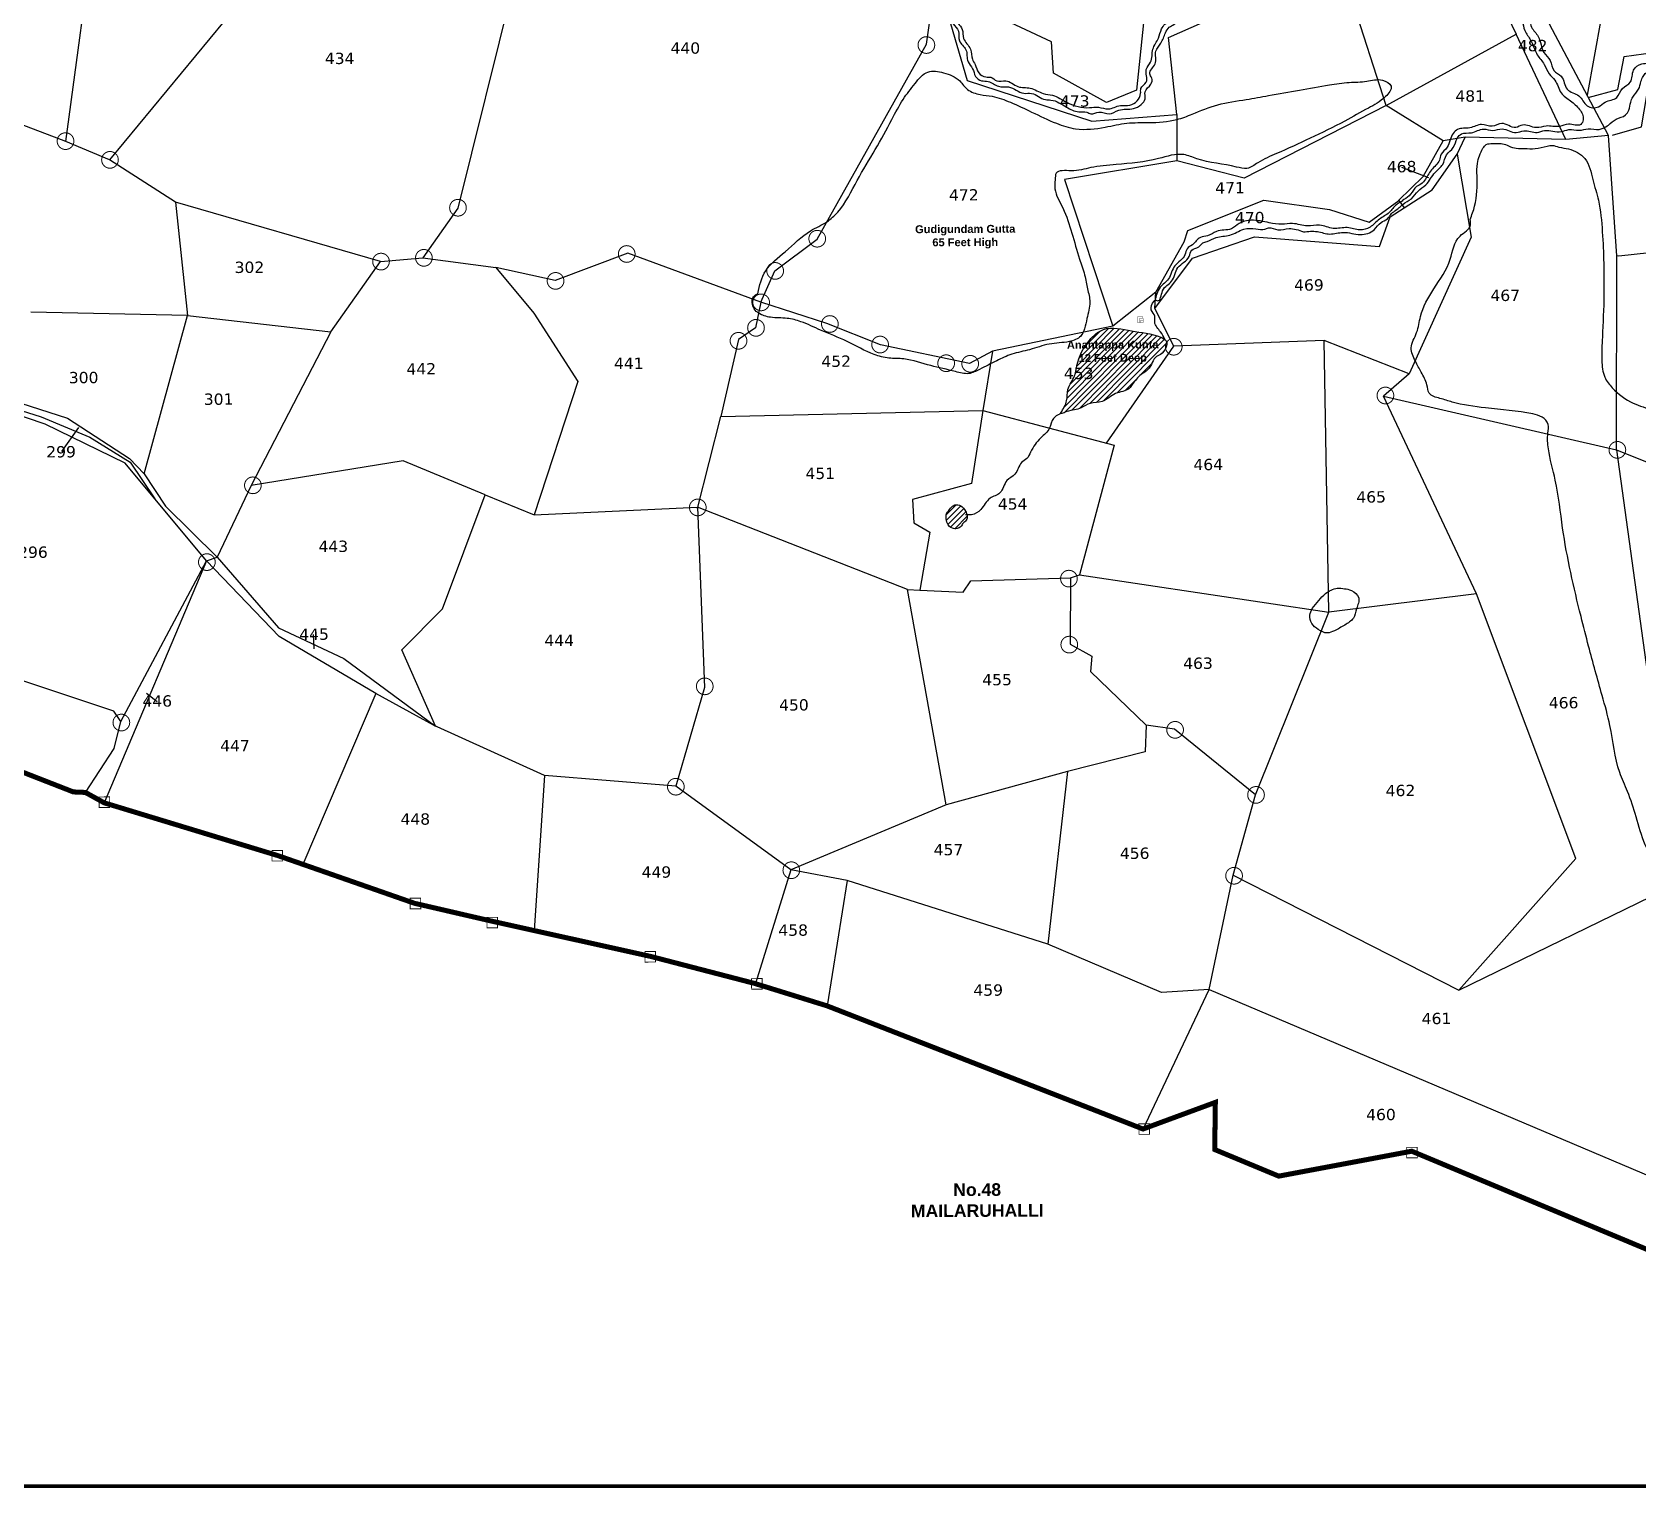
# Model space of a CAD drawing. Header units: inches. Extents: x 735322 to 757648, y 1636749 to 1657822.
# Drawn here: x 744489 to 747043, y 1636749 to 1639065 of the extents above; entities that cross this region are included whole.
import ezdxf
from ezdxf.enums import TextEntityAlignment as Align

# ---------------------------------------------------------------- set-up
doc = ezdxf.new("R2010")
doc.units = ezdxf.units.IN
doc.header["$MEASUREMENT"] = 0
doc.linetypes.add('ACAD_ISO02W100', pattern=[15, 12, -3])
for name, color, linetype in [('CART TRACK', 6, 'Continuous'), ('HILL', 247, 'Continuous'), ('PLOT', 7, 'Continuous'), ('PLOT NO', 7, 'Continuous'), ('SQUARE TANKS', 230, 'Continuous'), ('TANKS-STREAM', 4, 'Continuous'), ('VILLAGE BOUNDRY', 5, 'Continuous'), ('VILLAGE STONES', 240, 'Continuous')]:
    doc.layers.add(name, color=color, linetype=linetype)
doc.styles.get("Standard").update_dxf_attribs({"font": 'verdana.ttf'})
pattern_1 = [(45.29292, (738070.952, 1633747.8856), (-4.47753, 4.4319807), [])]

msp = doc.modelspace()

# ---------------------------------------------------------------- hatches: boundary and pattern name
at = {"layer": 'TANKS-STREAM'}
h = msp.add_hatch(dxfattribs=at)
h.set_pattern_fill('ANSI31', color=256, scale=50.400462, angle=0.2929, style=0)
h.set_pattern_definition(pattern_1)
edge = h.paths.add_edge_path()
edge.add_spline(control_points=[(746124.7, 1638459.5), (746128.6, 1638465.7), (746135.8, 1638477), (746134, 1638499.3), (746147.5, 1638515.5), (746151, 1638544.2), (746164.5, 1638571.5), (746195.8, 1638599.7), (746239.3, 1638587.7), (746271, 1638586.2), (746298.4, 1638572.9), (746288.1, 1638552.9), (746273.3, 1638548.2), (746269.3, 1638535.7), (746262.1, 1638526), (746248.7, 1638519), (746241.1, 1638508.2), (746230.7, 1638493.5), (746209.6, 1638493), (746193.5, 1638474.7), (746171.6, 1638476.9), (746159, 1638467.6), (746144.8, 1638463.4), (746137.1, 1638463.2), (746121.3, 1638455.9), (746124.2, 1638459.3), (746124.6, 1638459.9)], knot_values=[0, 0, 0, 0, 42.247533, 77.551302, 126.106857, 159.145409, 247.678704, 303.618256, 392.832979, 486.698049, 507.296044, 553.538098, 572.285118, 598.352948, 624.201792, 643.534971, 686.107189, 701.620814, 748.025727, 796.522462, 834.909797, 866.981442, 888.637675, 916.405974, 935.671352, 939.335605, 939.335605, 939.335605, 939.335605], degree=3, periodic=0)
h = msp.add_hatch(dxfattribs=at)
h.set_pattern_fill('ANSI31', color=256, scale=50.400462, angle=0.2929, style=0)
h.set_pattern_definition(pattern_1)
edge = h.paths.add_edge_path()
edge.add_spline(control_points=[(745944.7, 1638300.4), (745946.6, 1638303.8), (745949.4, 1638308.9), (745957.1, 1638314.1), (745967.2, 1638312.6), (745972.8, 1638304.1), (745976.4, 1638296), (745975.3, 1638287.9), (745968.7, 1638284.5), (745966.7, 1638277.6), (745959.7, 1638274.8), (745950.9, 1638275), (745943.5, 1638282.6), (745942.1, 1638292.1), (745942.1, 1638300), (745945.2, 1638302.2), (745945.8, 1638302.7)], knot_values=[0, 0, 0, 0, 22.546723, 34.335556, 53.232303, 76.090111, 91.339178, 105.875337, 119.128567, 131.723648, 145.588507, 160.037313, 182.434103, 200.898997, 218.517284, 223.021364, 223.021364, 223.021364, 223.021364], degree=3, periodic=0)
at = {"layer": 'VILLAGE STONES'}
h = msp.add_hatch(color=256, dxfattribs=at)
edge = h.paths.add_edge_path(flags=16)
edge.add_arc((745910.9, 1639044.7), 12.5, 0.2929, 360.2929)
edge = h.paths.add_edge_path()
edge.add_arc((745910.9, 1639044.7), 14.1, 0.2929, 360.2929)
h = msp.add_hatch(color=256, dxfattribs=at)
edge = h.paths.add_edge_path(flags=16)
edge.add_arc((744541.7, 1638891.8), 12.5, 0.2929, 360.2929)
edge = h.paths.add_edge_path()
edge.add_arc((744541.7, 1638891.8), 14.1, 0.2929, 360.2929)
h = msp.add_hatch(color=256, dxfattribs=at)
edge = h.paths.add_edge_path(flags=16)
edge.add_arc((744612.4, 1638862), 12.5, 0.2929, 360.2929)
edge = h.paths.add_edge_path()
edge.add_arc((744612.4, 1638862), 14.1, 0.2929, 360.2929)
h = msp.add_hatch(color=256, dxfattribs=at)
edge = h.paths.add_edge_path(flags=16)
edge.add_arc((745165.9, 1638785.8), 12.5, 0.2929, 360.2929)
edge = h.paths.add_edge_path()
edge.add_arc((745165.9, 1638785.8), 14.1, 0.2929, 360.2929)
h = msp.add_hatch(color=256, dxfattribs=at)
edge = h.paths.add_edge_path(flags=16)
edge.add_arc((745737.3, 1638736.5), 12.5, 0.2929, 360.2929)
edge = h.paths.add_edge_path()
edge.add_arc((745737.3, 1638736.5), 14.1, 0.2929, 360.2929)
h = msp.add_hatch(color=256, dxfattribs=at)
edge = h.paths.add_edge_path(flags=16)
edge.add_arc((745043.5, 1638700.1), 12.5, 0.2929, 360.2929)
edge = h.paths.add_edge_path()
edge.add_arc((745043.5, 1638700.1), 14.1, 0.2929, 360.2929)
h = msp.add_hatch(color=256, dxfattribs=at)
edge = h.paths.add_edge_path(flags=16)
edge.add_arc((745111.7, 1638706.1), 12.5, 0.2929, 360.2929)
edge = h.paths.add_edge_path()
edge.add_arc((745111.7, 1638706.1), 14.1, 0.2929, 360.2929)
h = msp.add_hatch(color=256, dxfattribs=at)
edge = h.paths.add_edge_path(flags=16)
edge.add_arc((745434.3, 1638712.2), 12.5, 0.2929, 360.2929)
edge = h.paths.add_edge_path()
edge.add_arc((745434.3, 1638712.2), 14.1, 0.2929, 360.2929)
h = msp.add_hatch(color=256, dxfattribs=at)
edge = h.paths.add_edge_path(flags=16)
edge.add_arc((745670.4, 1638685.3), 12.5, 0.2929, 360.2929)
edge = h.paths.add_edge_path()
edge.add_arc((745670.4, 1638685.3), 14.1, 0.2929, 360.2929)
h = msp.add_hatch(color=256, dxfattribs=at)
edge = h.paths.add_edge_path(flags=16)
edge.add_arc((745321.1, 1638669.4), 12.5, 0.2929, 360.2929)
edge = h.paths.add_edge_path()
edge.add_arc((745321.1, 1638669.4), 14.1, 0.2929, 360.2929)
h = msp.add_hatch(color=256, dxfattribs=at)
edge = h.paths.add_edge_path(flags=16)
edge.add_arc((745648.1, 1638635.2), 12.5, 0.2929, 360.2929)
edge = h.paths.add_edge_path()
edge.add_arc((745648.1, 1638635.2), 14.1, 0.2929, 360.2929)
h = msp.add_hatch(color=256, dxfattribs=at)
edge = h.paths.add_edge_path(flags=16)
edge.add_arc((745757.4, 1638600.8), 12.5, 0.2929, 360.2929)
edge = h.paths.add_edge_path()
edge.add_arc((745757.4, 1638600.8), 14.1, 0.2929, 360.2929)
h = msp.add_hatch(color=256, dxfattribs=at)
edge = h.paths.add_edge_path(flags=16)
edge.add_arc((745612.1, 1638574.1), 12.5, 0.2929, 360.2929)
edge = h.paths.add_edge_path()
edge.add_arc((745612.1, 1638574.1), 14.1, 0.2929, 360.2929)
h = msp.add_hatch(color=256, dxfattribs=at)
edge = h.paths.add_edge_path(flags=16)
edge.add_arc((745639.9, 1638594.7), 12.5, 0.2929, 360.2929)
edge = h.paths.add_edge_path()
edge.add_arc((745639.9, 1638594.7), 14.1, 0.2929, 360.2929)
h = msp.add_hatch(color=256, dxfattribs=at)
edge = h.paths.add_edge_path(flags=16)
edge.add_arc((745837.3, 1638568.1), 12.5, 0.2929, 360.2929)
edge = h.paths.add_edge_path()
edge.add_arc((745837.3, 1638568.1), 14.1, 0.2929, 360.2929)
h = msp.add_hatch(color=256, dxfattribs=at)
edge = h.paths.add_edge_path(flags=16)
edge.add_arc((746304.3, 1638564.6), 12.5, 0.2929, 360.2929)
edge = h.paths.add_edge_path()
edge.add_arc((746304.3, 1638564.6), 14.1, 0.2929, 360.2929)
h = msp.add_hatch(color=256, dxfattribs=at)
edge = h.paths.add_edge_path(flags=16)
edge.add_arc((745942.4, 1638538.4), 12.5, 0.2929, 360.2929)
edge = h.paths.add_edge_path()
edge.add_arc((745942.4, 1638538.4), 14.1, 0.2929, 360.2929)
h = msp.add_hatch(color=256, dxfattribs=at)
edge = h.paths.add_edge_path(flags=16)
edge.add_arc((745980.6, 1638537.5), 12.5, 0.2929, 360.2929)
edge = h.paths.add_edge_path()
edge.add_arc((745980.6, 1638537.5), 14.1, 0.2929, 360.2929)
h = msp.add_hatch(color=256, dxfattribs=at)
edge = h.paths.add_edge_path(flags=16)
edge.add_arc((746641, 1638487), 12.5, 0.2929, 360.2929)
edge = h.paths.add_edge_path()
edge.add_arc((746641, 1638487), 14.1, 0.2929, 360.2929)
h = msp.add_hatch(color=256, dxfattribs=at)
edge = h.paths.add_edge_path(flags=16)
edge.add_arc((747009.9, 1638400.5), 12.5, 0.2929, 360.2929)
edge = h.paths.add_edge_path()
edge.add_arc((747009.9, 1638400.5), 14.1, 0.2929, 360.2929)
h = msp.add_hatch(color=256, dxfattribs=at)
edge = h.paths.add_edge_path(flags=16)
edge.add_arc((744839.7, 1638344.1), 12.5, 0.2929, 360.2929)
edge = h.paths.add_edge_path()
edge.add_arc((744839.7, 1638344.1), 14.1, 0.2929, 360.2929)
h = msp.add_hatch(color=256, dxfattribs=at)
edge = h.paths.add_edge_path(flags=16)
edge.add_arc((745547.3, 1638308.9), 12.5, 0.2929, 360.2929)
edge = h.paths.add_edge_path()
edge.add_arc((745547.3, 1638308.9), 14.1, 0.2929, 360.2929)
h = msp.add_hatch(color=256, dxfattribs=at)
edge = h.paths.add_edge_path(flags=16)
edge.add_arc((744766.5, 1638221.9), 12.5, 0.2929, 360.2929)
edge = h.paths.add_edge_path()
edge.add_arc((744766.5, 1638221.9), 14.1, 0.2929, 360.2929)
h = msp.add_hatch(color=256, dxfattribs=at)
edge = h.paths.add_edge_path(flags=16)
edge.add_arc((746137.6, 1638195.6), 12.5, 0.2929, 360.2929)
edge = h.paths.add_edge_path()
edge.add_arc((746137.6, 1638195.6), 14.1, 0.2929, 360.2929)
h = msp.add_hatch(color=256, dxfattribs=at)
edge = h.paths.add_edge_path(flags=16)
edge.add_arc((746138.2, 1638090.6), 12.5, 0.2929, 360.2929)
edge = h.paths.add_edge_path()
edge.add_arc((746138.2, 1638090.6), 14.1, 0.2929, 360.2929)
h = msp.add_hatch(color=256, dxfattribs=at)
edge = h.paths.add_edge_path(flags=16)
edge.add_arc((745558.4, 1638024.2), 12.5, 0.2929, 360.2929)
edge = h.paths.add_edge_path()
edge.add_arc((745558.4, 1638024.2), 14.1, 0.2929, 360.2929)
h = msp.add_hatch(color=256, dxfattribs=at)
edge = h.paths.add_edge_path(flags=16)
edge.add_arc((744630.5, 1637966.6), 12.5, 0.2929, 360.2929)
edge = h.paths.add_edge_path()
edge.add_arc((744630.5, 1637966.6), 14.1, 0.2929, 360.2929)
h = msp.add_hatch(color=256, dxfattribs=at)
edge = h.paths.add_edge_path(flags=16)
edge.add_arc((746306.5, 1637955), 12.5, 0.2929, 360.2929)
edge = h.paths.add_edge_path()
edge.add_arc((746306.5, 1637955), 14.1, 0.2929, 360.2929)
h = msp.add_hatch(color=256, dxfattribs=at)
edge = h.paths.add_edge_path(flags=16)
edge.add_arc((745512.4, 1637864.5), 12.5, 0.2929, 360.2929)
edge = h.paths.add_edge_path()
edge.add_arc((745512.4, 1637864.5), 14.1, 0.2929, 360.2929)
h = msp.add_hatch(color=256, dxfattribs=at)
edge = h.paths.add_edge_path(flags=16)
edge.add_arc((746435.2, 1637851.5), 12.5, 0.2929, 360.2929)
edge = h.paths.add_edge_path()
edge.add_arc((746435.2, 1637851.5), 14.1, 0.2929, 360.2929)
h = msp.add_hatch(color=256, dxfattribs=at)
edge = h.paths.add_edge_path(flags=16)
edge.add_arc((745696.1, 1637731.6), 12.5, 0.2929, 360.2929)
edge = h.paths.add_edge_path()
edge.add_arc((745696.1, 1637731.6), 14.1, 0.2929, 360.2929)
h = msp.add_hatch(color=256, dxfattribs=at)
edge = h.paths.add_edge_path(flags=16)
edge.add_arc((746400.3, 1637722.8), 12.5, 0.2929, 360.2929)
edge = h.paths.add_edge_path()
edge.add_arc((746400.3, 1637722.8), 14.1, 0.2929, 360.2929)

# ---------------------------------------------------------------- linework, layer by layer
at = {"layer": 'CART TRACK'}
msp.add_lwpolyline([(744450.9, 1638469.5), (744502.8, 1638453.2), (744580.5, 1638420.5), (744644.4, 1638380.7), (744683.9, 1638322.8)], dxfattribs=at)
at = {"layer": 'HILL'}
for points in [[(745642.6, 1638649), (745655.4, 1638685.5), (745686.4, 1638715.8), (745726.7, 1638749.1), (745752.6, 1638763.5), (745770, 1638778.9), (745800.9, 1638829.3), (745829.7, 1638878.6), (745856.1, 1638926.3), (745874, 1638958.3), (745892.9, 1638983.5), (745913.4, 1639001.8), (745938.2, 1639000.7), (745963.9, 1638987.5), (745976.4, 1638974), (745996.3, 1638966), (746015.4, 1638963.1), (746044.7, 1638953.6), (746078.3, 1638938.1), (746117.7, 1638920.2), (746148.3, 1638911.5), (746195.4, 1638914.1), (746229.8, 1638920.3), (746264.8, 1638921.4), (746309.4, 1638926.2), (746333.8, 1638934.8), (746374.2, 1638949.7), (746419.7, 1638958.1), (746455, 1638964.3), (746504.1, 1638972.8), (746551.8, 1638981.2), (746583.4, 1638985.2), (746611.2, 1638987.2), (746636.3, 1638988.8), (746649.9, 1638979.3), (746641.2, 1638962.6), (746613.9, 1638944.4), (746576.2, 1638923.7), (746521.3, 1638896.4), (746468, 1638872), (746438.2, 1638857.4), (746420.7, 1638848.5), (746404.4, 1638850.6), (746341.2, 1638863.8), (746320.2, 1638870.3), (746280.1, 1638864.1), (746213, 1638854.6), (746172.3, 1638849.6), (746140.9, 1638844.6), (746117.4, 1638840.6), (746115.6, 1638830.3), (746115.4, 1638815.8), (746127.9, 1638785.4), (746142.3, 1638745.5), (746154.6, 1638704.2), (746162.6, 1638678.8), (746165, 1638667.6), (746167.2, 1638656.5), (746170.9, 1638635.7), (746166.2, 1638609.7), (746162.4, 1638593), (746156.4, 1638581.5), (746138.3, 1638572.9), (746106.3, 1638568.8), (746075, 1638559.9), (746046.9, 1638552.8), (746022.7, 1638542.3), (745995.6, 1638528.6), (745978.1, 1638521.9), (745957, 1638525.1), (745917.9, 1638534.5), (745875, 1638545.2), (745851.3, 1638546.6), (745828, 1638552.2), (745785, 1638573.1), (745742.6, 1638591.1), (745711.4, 1638604.5), (745689.3, 1638609.8), (745663, 1638611.5), (745644.1, 1638618), (745637.2, 1638624.7), (745635.8, 1638644.2), (745643.1, 1638649.3)], [(746775.7, 1638767), (746782.9, 1638788.5), (746786.8, 1638836.7), (746787.3, 1638856.2), (746790.7, 1638868.6), (746796.2, 1638880.5), (746801.5, 1638886.5), (746811.2, 1638887.8), (746819.8, 1638887.9), (746827.1, 1638887.7), (746836.9, 1638884.1), (746849.2, 1638880.5), (746862.5, 1638879.9), (746879.2, 1638880), (746898.5, 1638883.8), (746906.3, 1638884.9), (746917, 1638882.4), (746932.3, 1638879.4), (746958.1, 1638863.9), (746970.9, 1638830.5), (746979.7, 1638797.7), (746986, 1638747.3), (746988.5, 1638647.6), (746986.1, 1638580), (746985.2, 1638542.7), (746989.9, 1638516.2), (747001.9, 1638499.3), (747035.2, 1638474.7), (747066.8, 1638463.3), (747105, 1638443.9), (747185.2, 1638413.6), (747242.4, 1638391.4), (747285.6, 1638373.9), (747345.8, 1638341.2), (747379.7, 1638323.3), (747412.6, 1638302.7), (747457.3, 1638281), (747480.2, 1638269), (747518, 1638258), (747548.1, 1638245.1), (747584.3, 1638233), (747613.2, 1638219.7), (747644.1, 1638212.5), (747674.5, 1638196.2), (747744.5, 1638171.3), (747813.1, 1638147.4), (747874.8, 1638120.9), (747943.3, 1638096.1), (748030, 1638066.2), (748063.9, 1638057.5), (748104.4, 1638040.8), (748139.5, 1638029.8), (748176.8, 1638027), (748197.5, 1638020.4), (748224.8, 1638011.6), (748241.4, 1638010.6), (748274.1, 1637997.7), (748309.6, 1637987.5), (748342.8, 1637973.4), (748373.2, 1637964.7), (748388.1, 1637955.2), (748391.3, 1637945.2), (748387.2, 1637937.5), (748376.9, 1637928.4), (748366.1, 1637926.8), (748341.8, 1637926.3), (748322.3, 1637928.1), (748301.8, 1637927.2), (748294.3, 1637922.5), (748280.1, 1637912.5), (748274.7, 1637905.5), (748275.9, 1637884), (748277.2, 1637862.5), (748259, 1637832.7), (748248.7, 1637808.7), (748243.9, 1637793.8), (748239.4, 1637751.8), (748235.9, 1637723.5), (748227.6, 1637702.3), (748219.1, 1637695.3), (748204.1, 1637686.5), (748194.7, 1637685.8), (748177.5, 1637686.6), (748163.3, 1637692), (748150, 1637701.3), (748147.1, 1637721.8), (748143.4, 1637745.6), (748152.6, 1637774.3), (748157.6, 1637793.3), (748171.2, 1637816.3), (748180.7, 1637837.7), (748191.7, 1637868.9), (748197.9, 1637896.9), (748202.7, 1637915.7), (748198.7, 1637924), (748181.5, 1637928.5), (748153.7, 1637931.9), (748117.7, 1637937.2), (748088.7, 1637942.5), (748057.2, 1637944.7), (748014.4, 1637954.5), (747994.2, 1637963.4), (747957, 1637971.4), (747923.1, 1637986.6), (747882.5, 1638004.2), (747812.4, 1638031.9), (747758.9, 1638051.7), (747714, 1638073.9), (747648.2, 1638095.2), (747600.1, 1638112.7), (747546.7, 1638139.4), (747476.2, 1638164.6), (747407.2, 1638192.8), (747379.3, 1638210.4), (747325.1, 1638226.3), (747266.2, 1638249.2), (747199.2, 1638273), (747132.6, 1638297.4), (747093.9, 1638300.3), (747073.9, 1638288.6), (747071.7, 1638269.3), (747079, 1638192.8), (747090.1, 1638091.2), (747094.6, 1638045.4), (747106.6, 1637991.6), (747112.9, 1637905.5), (747120.8, 1637820.8), (747130.2, 1637755), (747130.9, 1637717.1), (747129.1, 1637700.9), (747123.5, 1637686.2), (747111.5, 1637678.8), (747099.1, 1637678.8), (747091.8, 1637690.8), (747079.6, 1637705.1), (747072.4, 1637728.3), (747054.2, 1637772.2), (747039.7, 1637816.5), (747026.2, 1637857), (747013.7, 1637887.2), (746998.1, 1637961.7), (746985.8, 1638009.5), (746964.2, 1638088.1), (746952.1, 1638135.4), (746922.9, 1638275.9), (746911.2, 1638352.2), (746900.2, 1638402.3), (746899.4, 1638427.1), (746899.8, 1638441.1), (746890.2, 1638452.5), (746875.3, 1638457.7), (746800.3, 1638467.2), (746747.2, 1638476.6), (746727.8, 1638482.4), (746710.6, 1638490.8), (746707, 1638503.9), (746698, 1638523.9), (746688.7, 1638541.6), (746682, 1638562.8), (746690.7, 1638587.1), (746696.8, 1638612.5), (746718, 1638656.8), (746744.1, 1638703.9), (746759.7, 1638740.8), (746776.4, 1638758.6), (746775.7, 1638767.2)], [(746524.6, 1638147.9), (746535, 1638161), (746545.8, 1638171.7), (746564.5, 1638180.4), (746575.9, 1638179.6), (746586.8, 1638176.9), (746598.5, 1638165.2), (746595.1, 1638147.7), (746590, 1638132.6), (746576.4, 1638121.8), (746559.8, 1638112.6), (746548.6, 1638109.2), (746534.2, 1638114.7), (746523.9, 1638124.2), (746520.9, 1638137.6), (746524.3, 1638148.2)]]:
    msp.add_spline(points, degree=3, dxfattribs=at)
at = {"layer": 'PLOT', "color": 5, "const_width": 5.82}
msp.add_lwpolyline([(735324.5, 1642425.8), (750031.3, 1642425.8), (750031.3, 1636751.6), (735324.5, 1636751.6)], close=True, dxfattribs=at)
at = {"layer": 'PLOT'}
for points in [[(745918.7, 1639098.3), (745833.1, 1639162.3), (745756.7, 1639087.1), (745742.8, 1639267.8), (745668.8, 1639394), (745646.1, 1639521.6), (745505.5, 1639501.6), (745436.9, 1639437.1), (745269.6, 1639438.7), (745254.6, 1639335.2), (745253, 1639137.6), (745165.7, 1638784.9), (745109.8, 1638706.1)], [(744542.3, 1638891.3), (744590.6, 1639249.5), (744924.8, 1639325), (744999, 1639331.7)], [(745254.6, 1639335.2), (745232.1, 1639311.9), (744999, 1639331.7), (744611.5, 1638862)], [(746884.7, 1639280.4), (746989.4, 1639252), (746995.3, 1639150.2), (746961.8, 1638965)], [(746995.9, 1638900.6), (746897.4, 1639086.8), (746880.7, 1639168.6), (746812.1, 1639194.9), (746805.9, 1639151.8), (746849.2, 1639061.8)], [(746309.4, 1638934.2), (746295.9, 1639056.8), (746350.2, 1639080.6), (746346.5, 1639129.9), (746263.2, 1639147), (746244.9, 1638973.1), (746197.3, 1638953.1), (746113, 1638999.7), (746109.9, 1639049.8), (745979.4, 1639110.8), (745949.2, 1639079.2)], [(746255.5, 1637319.8), (746360.7, 1637542), (746399, 1637723.8), (746434.6, 1637851.5), (746551.1, 1638142.5), (746543.4, 1638574.5), (746304.4, 1638565.5), (746274.1, 1638625.6), (746333.9, 1638705.7), (746432.8, 1638739.4), (746631.7, 1638724.2), (746648.7, 1638771.4), (746715.3, 1638814.3), (746755.1, 1638870.8), (746768.1, 1638897.9), (746732.7, 1638892.3), (746642.3, 1638948.4), (746586.3, 1639122.2)], [(745647.8, 1638635.5), (745670.1, 1638685.2), (745737.1, 1638736), (745911.2, 1639046.3), (745918.7, 1639098.3), (745949.2, 1639079.2), (745975.6, 1638988.5), (746173.8, 1638923.8), (746309.4, 1638934.2), (746309.4, 1638860.2), (746130.5, 1638830.7), (746207.5, 1638597.2)], [(746642.3, 1638948.4), (746849.2, 1639061.8)], [(746927.7, 1638894.3), (746849.2, 1639061.8)], [(746963.7, 1638961.4), (747010.8, 1638974.1), (747020.8, 1639026.7), (747190, 1639049.9), (747208.7, 1639014.1), (747266.8, 1638949.8), (747283.9, 1638876.4), (747207.5, 1638778.4), (747213, 1638693.2), (747195.2, 1638694.1), (747109.8, 1638719.5), (747012.4, 1638708.7), (747009.1, 1638709.2)], [(744716.4, 1638794.9), (744611.5, 1638862), (744542.3, 1638891.3), (744182.9, 1639028.1), (744165.5, 1638987.5)], [(747002.3, 1638901.2), (747048.2, 1638914.6), (747061.5, 1638992.7), (747182.3, 1639021.7), (747224.8, 1638952.6), (747264.9, 1638894.3), (747176.2, 1638781), (747195.2, 1638694.1)], [(746642.3, 1638948.4), (746416.6, 1638833), (746309.4, 1638860.2)], [(747008.3, 1638400.8), (747009.1, 1638709.2), (746995.9, 1638900.6), (746927.7, 1638894.3), (746768.1, 1638897.9)], [(746755.1, 1638870.8), (746777.3, 1638738.8), (746678.7, 1638521.6), (746543.4, 1638574.5)], [(746662, 1638797.3), (746700.9, 1638835.5), (746732.7, 1638892.3)], [(745042.7, 1638700.2), (744716.4, 1638794.9), (744735.5, 1638614.3)], [(746275.9, 1638651.6), (746320.9, 1638731.4), (746327, 1638749.8), (746447.4, 1638797.9), (746552.1, 1638783.2), (746615.3, 1638763.1), (746662.2, 1638797.4), (746670.6, 1638785.5)], [(744963.5, 1638588.2), (745042.7, 1638700.2), (745109.8, 1638706.1), (745226.1, 1638690.5), (745286.7, 1638617.8), (745356.4, 1638509.1), (745286.9, 1638297.3)], [(745647.8, 1638635.5), (745436.2, 1638713.3), (745320.4, 1638669.9), (745226.1, 1638690.5)], [(746274.1, 1638625.6), (746275.9, 1638651.6), (746207.5, 1638597.2), (746016.2, 1638557.7), (746000.9, 1638462.9)], [(744735.5, 1638614.3), (744486.5, 1638619.4)], [(744666.6, 1638362.4), (744735.5, 1638614.3), (744963.5, 1638588.2), (744837.2, 1638343.9)], [(746016.2, 1638557.7), (745979.5, 1638537.7), (745838, 1638567.5), (745752.4, 1638601.4), (745647.8, 1638635.5), (745639.3, 1638594.9), (745611.9, 1638576), (745584.2, 1638453.4)], [(746197.4, 1638411.3), (746304.4, 1638565.5)], [(746678.7, 1638521.6), (746637.7, 1638486.2)], [(744765.7, 1638223.8), (744636.4, 1638379.4), (744509.5, 1638441.2), (744333.7, 1638500.8), (744251.7, 1638271.3), (744276.9, 1638239.3), (744269.3, 1638128.9)], [(746786, 1638171.5), (746637.7, 1638486.2), (747008.3, 1638400.8), (747104.2, 1637709.4)], [(744470.6, 1638474.9), (744544.7, 1638451.2), (744643.5, 1638386.9), (744666.6, 1638362.4), (744700.6, 1638311.1), (744783.1, 1638229.6)], [(745547, 1638307.2), (745584.2, 1638453.4), (746000.9, 1638462.9), (745982.8, 1638347.2), (745888.6, 1638321.3), (745890.8, 1638284.6), (745916.3, 1638269.4), (745900.4, 1638177.3)], [(746000.9, 1638462.9), (746209.5, 1638408.1), (746154.5, 1638201.8)], [(745209.4, 1638328.9), (745078.8, 1638383), (744837.2, 1638343.9), (744783.1, 1638229.6)], [(747008.3, 1638400.8), (747427.2, 1638232.3), (747496, 1638209.3), (747492.8, 1637594.6)], [(745130, 1637961), (745076.5, 1638082.5), (745141.5, 1638147.7), (745209.4, 1638328.9), (745286.9, 1638297.3), (745546.9, 1638309.4)], [(745880.8, 1638178.1), (745546.9, 1638309.4), (745557.8, 1638022.3), (745512.2, 1637865.4)], [(744573.3, 1637855.4), (744619.1, 1637925.5), (744629.9, 1637968.4), (744765.7, 1638223.8), (744783.1, 1638229.6), (744880.6, 1638117.4), (744984.1, 1638068.3), (745130, 1637961)], [(745035.5, 1638012.7), (744881.6, 1638103.4), (744765.7, 1638223.8), (744603.4, 1637838.8)], [(745942.3, 1637835.8), (745880.8, 1638178.1), (745900.4, 1638177.3), (745969.4, 1638174.1), (745981.7, 1638192), (746140.2, 1638197.1), (746139.5, 1638091.5), (746174.3, 1638072.3), (746171.9, 1638047.6), (746260.3, 1637962.3)], [(746140.2, 1638197.1), (746154.5, 1638201.8), (746551.1, 1638142.5)], [(746757.9, 1637541), (746943.9, 1637750), (746786, 1638171.5), (746551.1, 1638142.5)], [(744629.9, 1637968.4), (744618.6, 1637984.6), (744380.8, 1638064), (744319.2, 1638115.8), (744315.5, 1638032.1), (744302.9, 1638020.8), (744310.7, 1637945.4)], [(745303.4, 1637882.2), (745127, 1637962.3), (745035.5, 1638012.7), (744919.3, 1637740.9)], [(746434.6, 1637851.5), (746305.7, 1637956.1), (746260.3, 1637962.3), (746258.8, 1637920), (746135.3, 1637888.6), (746104.3, 1637613.9)], [(745695.2, 1637732.4), (745512.2, 1637865.4), (745303.4, 1637882.2), (745287, 1637635.6)], [(746135.3, 1637888.6), (745942.3, 1637835.8), (745695.2, 1637732.4)], [(745784.7, 1637715.4), (745695.2, 1637732.4), (745638.9, 1637551.1)], [(746399, 1637723.8), (746757.9, 1637541), (747104.2, 1637709.4), (747111.3, 1637223.7), (747495.7, 1637464.9), (747351.3, 1637303.2)], [(746360.7, 1637542), (746284.9, 1637537.1), (746104.3, 1637613.9), (745784.7, 1637715.4), (745753.1, 1637515.7)], [(746360.7, 1637542), (747111.3, 1637223.7), (747199.8, 1637069.6)]]:
    msp.add_lwpolyline(points, dxfattribs=at)
at = {"layer": 'PLOT NO'}
for points in [[(746666.7, 1638850.3), (746709.4, 1638833.7)], [(744535.9, 1638397.9), (744562.7, 1638436.1)], [(744935.7, 1638106.6), (744936.4, 1638084)], [(744670.3, 1638013.6), (744687.3, 1638000.3)]]:
    msp.add_lwpolyline(points, dxfattribs=at)
at = {"layer": 'SQUARE TANKS', "const_width": 0.504}
for points in [[(746246.7, 1638612.4), (746255.4, 1638612.4), (746255.5, 1638603.2), (746246.8, 1638603.1)], [(746249.9, 1638609.5), (746255.5, 1638609.5), (746255.5, 1638603.2), (746249.9, 1638603.1)], [(746251.9, 1638607.1), (746255.5, 1638607.1), (746255.5, 1638603.2), (746251.9, 1638603.1)]]:
    msp.add_lwpolyline(points, close=True, dxfattribs=at)
at = {"layer": 'TANKS-STREAM'}
for points in [[(743796.3, 1639134.8), (743810.4, 1639136.4), (743831.8, 1639141.8), (743854.9, 1639141.9), (743869.4, 1639148.6), (743898.5, 1639152.6), (743921.3, 1639163), (743935.6, 1639165.6), (743953.4, 1639165.7), (743968.8, 1639171.2), (743980.8, 1639172.7), (744000.6, 1639175), (744025, 1639182.4), (744050.3, 1639180.3), (744073.4, 1639189.1), (744088.3, 1639188.2), (744105.8, 1639195.9), (744128.9, 1639198), (744152, 1639207.2), (744176.8, 1639207.3), (744204.7, 1639211), (744227.1, 1639211.8), (744247.6, 1639218.5), (744276.7, 1639220), (744308.3, 1639238.1), (744330.9, 1639242.4), (744346.2, 1639252.5), (744366, 1639260.5), (744375.5, 1639266.1), (744396.9, 1639268), (744407.1, 1639272.7), (744425.5, 1639271.5), (744442.5, 1639278.1), (744466.7, 1639277.7), (744484.5, 1639285.7), (744507.4, 1639286.8), (744520.5, 1639297.7), (744543.1, 1639300.4), (744555.4, 1639309.5), (744575.6, 1639310.6), (744593.6, 1639320.5), (744606.3, 1639322.8), (744622.2, 1639321.3), (744638.6, 1639326.8), (744665, 1639322), (744683.7, 1639325.6), (744703.8, 1639323), (744721.6, 1639325.9), (744743.6, 1639323.1), (744763.2, 1639329.2), (744783.7, 1639327.5), (744798.2, 1639332.3), (744813.1, 1639333.5), (744832.9, 1639343.9), (744855.7, 1639348.8), (744871.7, 1639361.4), (744894.2, 1639368.5), (744908.1, 1639383.2), (744923, 1639388.5), (744934.2, 1639399.9), (744952.4, 1639407.4), (744964.1, 1639419.4), (744981.9, 1639424.7), (744995.8, 1639437.1), (745005.8, 1639439.9), (745017.2, 1639450.6), (745031, 1639452.9), (745052.9, 1639450.4), (745063.1, 1639448.8), (745074, 1639451.6), (745093, 1639449.4), (745106.8, 1639452.5), (745127.6, 1639449.8), (745145.3, 1639459), (745157.6, 1639462.9), (745166.4, 1639467.8), (745182.3, 1639467.6), (745198.8, 1639473.2), (745219.8, 1639469.9), (745241, 1639473.8), (745265, 1639469), (745282.2, 1639471.8), (745303.4, 1639467.4), (745321.4, 1639471.6), (745339.2, 1639467.9), (745358.5, 1639472.2), (745376.9, 1639470), (745405.8, 1639478.3), (745417.5, 1639479), (745434.2, 1639486.7), (745449.7, 1639489.5), (745458.3, 1639497.6), (745465.5, 1639499.1), (745482.7, 1639511.1), (745498.7, 1639516.6), (745513, 1639528.9), (745533.7, 1639533.4), (745549.2, 1639541.7), (745568.7, 1639543.2), (745585.1, 1639546.5), (745601.3, 1639543.6), (745619.3, 1639547.2), (745643, 1639541.2), (745662.8, 1639537.8), (745672.8, 1639528.9), (745672.1, 1639506.9), (745676.9, 1639491.5), (745674.5, 1639468.2), (745680.1, 1639457.1), (745680.3, 1639432.5), (745688.6, 1639413.3), (745694.8, 1639394.6), (745702.5, 1639378.3), (745710.5, 1639368.2), (745717.5, 1639349.2), (745729.1, 1639334), (745734.5, 1639317.1), (745748.9, 1639298.3), (745752.4, 1639282.2), (745761.2, 1639265.5), (745759.8, 1639248), (745766.1, 1639231.4), (745764.3, 1639211.2), (745768, 1639192.8), (745769.1, 1639170.3), (745771.4, 1639163.5), (745779.8, 1639164.4), (745791.6, 1639171.4), (745807.9, 1639169.8), (745828.4, 1639177), (745841.3, 1639176.3), (745853.8, 1639176.4), (745869.2, 1639167.8), (745878.3, 1639154.5), (745895.2, 1639144.3), (745907.8, 1639129.9), (745921.2, 1639123.1), (745939.1, 1639106.2), (745953.5, 1639093.9), (745961.5, 1639079.3), (745967.8, 1639069.5), (745970.1, 1639055.2), (745981.1, 1639038), (745984, 1639022.1), (745988.3, 1639013.9), (745994.2, 1639000.5), (746005.3, 1638993.9), (746013.2, 1638993.4), (746022.7, 1638987.8), (746037.2, 1638987.9), (746056.6, 1638978.6), (746076.1, 1638976.2), (746096.9, 1638967.6), (746111.4, 1638964.9), (746134.8, 1638953.4), (746170.4, 1638945.1), (746184.5, 1638945.7), (746200.1, 1638943), (746219.5, 1638948.5), (746234.6, 1638949), (746246.1, 1638955.8), (746251.7, 1638968), (746252.2, 1638975.6), (746260.5, 1638985.5), (746260.7, 1639006), (746267.5, 1639017.4), (746271.1, 1639038.1), (746280, 1639055.7), (746285, 1639070.3), (746297.7, 1639083.9), (746309.3, 1639092.5), (746315.9, 1639102.6), (746337.2, 1639105.3), (746340.2, 1639107.6), (746348.4, 1639105.2), (746358.3, 1639111.6), (746378.6, 1639111.4), (746400.1, 1639115.4), (746422, 1639113.5), (746436.7, 1639116.1), (746456.3, 1639119.3), (746473.5, 1639124), (746496.3, 1639124.4), (746511.9, 1639129.9), (746539.8, 1639133.9), (746554, 1639140.1), (746574.2, 1639143.1), (746594.3, 1639152), (746616.7, 1639156.8), (746633.7, 1639165.4), (746650.3, 1639168.1), (746664.4, 1639175.2), (746687.2, 1639180.7), (746706, 1639188.7), (746719.6, 1639193.4), (746730.6, 1639195.1), (746743.7, 1639201.2), (746763.9, 1639205.8), (746772.4, 1639211.5), (746791, 1639212.8), (746799.2, 1639218.8), (746816.4, 1639222.5), (746824.5, 1639227.3), (746839, 1639251.6), (746843.2, 1639276.6), (746852.7, 1639294.3), (746854, 1639302.5), (746853.1, 1639312.9), (746858.4, 1639328.5), (746854.1, 1639346.7), (746860.1, 1639378.3), (746859.8, 1639399.2), (746857.3, 1639422), (746854, 1639429.5), (746855.4, 1639456.3), (746845.1, 1639475.5), (746835.4, 1639489), (746822.1, 1639503.9), (746812, 1639520.8), (746793, 1639535.1), (746782.4, 1639545), (746766.2, 1639547.9), (746740.6, 1639561.7), (746715.3, 1639564.9), (746689.3, 1639575.7), (746660.7, 1639581), (746641.8, 1639593.6), (746626.4, 1639603.8), (746616, 1639619.5), (746598.4, 1639637.9), (746576.6, 1639673.6), (746566.9, 1639703.2), (746552.9, 1639730.2), (746547.5, 1639749.3), (746538.5, 1639766.7), (746533.2, 1639792), (746523.3, 1639807.2), (746514.7, 1639839.5), (746505.8, 1639858.7), (746483.5, 1639872.3), (746472.8, 1639884.5), (746451.4, 1639894.3), (746421.3, 1639906.6), (746401, 1639917.5), (746386.7, 1639923.2), (746378.8, 1639930.9), (746363.6, 1639936.9), (746344.3, 1639954.3), (746330.6, 1639963.1), (746320.4, 1639974.6), (746313.6, 1639980.1), (746298.3, 1639985.6), (746285.5, 1639999.7), (746274.8, 1640004.5), (746263.1, 1640013.6), (746250.6, 1640016.8), (746236.5, 1640027.1), (746218.9, 1640031.8), (746199.9, 1640049.3), (746174.2, 1640056.1), (746154.9, 1640070.3), (746139.3, 1640073.7), (746128.9, 1640082.1), (746109.8, 1640089.9), (746088.5, 1640106.8), (746067, 1640114.8), (746050.8, 1640128.4), (746026.8, 1640136), (746005.1, 1640149.3), (745983.3, 1640155.6), (745967.9, 1640166.5), (745949.3, 1640169.6), (745934.9, 1640184.2), (745912.2, 1640195.4), (745899.6, 1640223.7), (745884.7, 1640239.8), (745880.3, 1640257.2), (745870.8, 1640268.1), (745861.1, 1640284.5), (745848.8, 1640295.3), (745839.8, 1640292.3), (745829.8, 1640280.1), (745810.1, 1640272.4), (745798.6, 1640260.6), (745786.2, 1640258.9), (745771.9, 1640266.7), (745767.1, 1640283.6), (745771.1, 1640296.3), (745774.4, 1640308.2), (745787, 1640322.1), (745794.7, 1640340.2), (745802.7, 1640349.6), (745804.3, 1640365.8), (745803.7, 1640383.4), (745794.9, 1640402.7), (745787.7, 1640418.6), (745786.5, 1640431.7), (745777.2, 1640446.6), (745773, 1640454.4), (745767, 1640463.6), (745755.3, 1640471), (745744.8, 1640480.9), (745729.1, 1640488.3), (745720, 1640491.6)], [(745017.7, 1639450.9), (745032.7, 1639449.8), (745055.1, 1639444.9), (745075, 1639446.8), (745090, 1639443.9), (745108.6, 1639447.1), (745126.4, 1639444.2), (745143.3, 1639450), (745155.3, 1639458.3), (745170.3, 1639463.1), (745182.4, 1639461.6), (745200.2, 1639464.9), (745216.7, 1639461.5), (745236.4, 1639466.2), (745259.1, 1639461.7), (745282.1, 1639463.6), (745302.1, 1639459.1), (745312.3, 1639462.4), (745323.3, 1639462.6), (745337.5, 1639459.7), (745356.4, 1639463.1), (745369, 1639464.6), (745383.6, 1639462.9), (745398.7, 1639467.3), (745406.4, 1639469.6), (745416.9, 1639470.3), (745427.4, 1639475.2), (745440.5, 1639478.7), (745446.5, 1639479.6), (745461.4, 1639489), (745471.6, 1639492.4), (745479.2, 1639499), (745482.2, 1639502.5), (745500.2, 1639507.3), (745511.5, 1639517.7), (745521.7, 1639522.6), (745537, 1639524.3), (745552.4, 1639533.5), (745568.8, 1639534.9), (745574.8, 1639535), (745582, 1639537.5), (745588.8, 1639539.1), (745602.3, 1639536.1), (745616.3, 1639540), (745635.4, 1639534.3), (745653.2, 1639532.4), (745662.1, 1639525.4), (745665.4, 1639513.1), (745664.4, 1639501.6), (745669.7, 1639490.5), (745667.1, 1639469.6), (745672.9, 1639454.5), (745674.2, 1639432.2), (745681.8, 1639414.1), (745686.4, 1639391.2), (745693.9, 1639374.8), (745703, 1639365.9), (745708.1, 1639348.9), (745722.1, 1639330.8), (745729.6, 1639309.9), (745740.7, 1639297.4), (745746.3, 1639279.1), (745753.8, 1639264), (745753.9, 1639247), (745758.6, 1639230), (745756, 1639211.9), (745761.6, 1639194.4), (745761.9, 1639172.1), (745765.8, 1639158.9), (745776, 1639155.1), (745792.1, 1639162.8), (745811.7, 1639162), (745829.9, 1639169.9), (745840.7, 1639168.7), (745847.9, 1639169.1), (745865.4, 1639162.3), (745874.4, 1639147.4), (745889.1, 1639140.1), (745904.6, 1639123.6), (745920.6, 1639115.4), (745930.4, 1639104.2), (745943.6, 1639094), (745953.4, 1639078.5), (745961.9, 1639066.9), (745963.4, 1639051.5), (745973.7, 1639037.2), (745977.1, 1639018.2), (745984.5, 1639007), (745989.1, 1638994.7), (745998.6, 1638988), (746009.4, 1638986.8), (746025.5, 1638979), (746041.7, 1638978), (746065.8, 1638968), (746078.2, 1638967.7), (746100.3, 1638957.9), (746109.1, 1638957.2), (746133.8, 1638945.9), (746153.2, 1638938.6), (746166.3, 1638937.7), (746172.4, 1638935.4), (746185.2, 1638937.9), (746201.8, 1638935.2), (746216.8, 1638941.1), (746240.4, 1638943.5), (746252.6, 1638950.2), (746258.8, 1638959), (746258.7, 1638970.5), (746268.1, 1638982.2), (746269.3, 1638992.2), (746266.3, 1638999.1), (746274.6, 1639014.7), (746275.9, 1639035), (746283.9, 1639047.7), (746291.1, 1639064.2), (746297.2, 1639073), (746311.5, 1639083.1), (746316, 1639093.5), (746330.2, 1639097.7), (746344.5, 1639098.5), (746360.1, 1639102.2), (746376.6, 1639101.1), (746397.6, 1639106.4), (746427.1, 1639104.8), (746469.9, 1639115.3), (746498.1, 1639116.5), (746514.6, 1639121.9), (746533.5, 1639124.6), (746549.7, 1639127.7), (746560.1, 1639134.8), (746578.4, 1639137.5), (746590.9, 1639144.2), (746611.8, 1639145.8), (746637.3, 1639158.4), (746655.2, 1639161.3), (746673.2, 1639170.6), (746706.7, 1639178.1), (746712.8, 1639185.3), (746732.1, 1639187.9), (746745.8, 1639195.6), (746761.4, 1639198.4), (746772.7, 1639203.4), (746790.2, 1639203.5), (746801.7, 1639208.7), (746819.7, 1639211.9), (746828.8, 1639209), (746832.6, 1639196), (746836.3, 1639185.6), (746839.5, 1639158.1), (746843.6, 1639146.6), (746846, 1639119.6), (746856.1, 1639098.4), (746862.7, 1639067.8), (746872, 1639052.4), (746882.6, 1639029.2), (746893.6, 1639013.8), (746901.4, 1638998.8), (746910.5, 1638988.6), (746920.5, 1638968.7), (746935.5, 1638955.8), (746949.7, 1638942.3), (746955.6, 1638925.9), (746951.7, 1638918.4), (746932.2, 1638918.9), (746917.9, 1638915.2), (746896.7, 1638915.8), (746880.8, 1638913.3), (746859.2, 1638917.3), (746848.4, 1638913.6), (746826, 1638919.9), (746810.8, 1638915.5), (746794, 1638918.2), (746775.3, 1638913), (746755.9, 1638910.5), (746744, 1638894.1), (746739.2, 1638882), (746729.6, 1638870.8), (746726.9, 1638861.4), (746714.2, 1638846), (746703.1, 1638829.4), (746694.9, 1638821.8), (746690.6, 1638819.5), (746681.1, 1638807.5), (746670.4, 1638798.7), (746664.3, 1638794.4), (746658.4, 1638790.6), (746647, 1638778.2), (746631.4, 1638767.5), (746616.5, 1638754.9), (746600.4, 1638750.6), (746580.4, 1638754.2), (746557.9, 1638752.8), (746536.4, 1638758.1), (746517.1, 1638756.8), (746493.4, 1638760.7), (746476.4, 1638759.6), (746456.3, 1638761.9), (746427.5, 1638765.8), (746408.5, 1638760.7), (746396, 1638752.4), (746372.3, 1638748.1), (746358.1, 1638741), (746346.7, 1638738.5), (746333.9, 1638726.8), (746325.6, 1638720.6), (746322.2, 1638710.9), (746306.2, 1638693.5), (746295.9, 1638672.5), (746282.8, 1638659.2), (746274.3, 1638637.1)], [(746806.9, 1639552.1), (746815.1, 1639541.4), (746824.8, 1639534.4), (746837.2, 1639516), (746854.6, 1639498.5), (746859.7, 1639483.6), (746865.5, 1639468.2), (746868.9, 1639461.6), (746870.5, 1639443.4), (746876.9, 1639427.6), (746881.1, 1639397.2), (746878.7, 1639369.6), (746878.4, 1639352), (746880.9, 1639335.6), (746872.2, 1639312.2), (746871.4, 1639290.3), (746862.6, 1639272.4), (746859, 1639253), (746850.1, 1639234.8), (746846.2, 1639210.1), (746845.2, 1639194.8), (746849.5, 1639176.5), (746850.2, 1639156.9), (746857.9, 1639135.6), (746859.7, 1639112.6), (746868.1, 1639097.7), (746873.5, 1639073.2), (746884.1, 1639058.2), (746893.2, 1639032.6), (746902.9, 1639020.1), (746909.2, 1639003.8), (746920.5, 1638995), (746930.3, 1638974.3), (746948.6, 1638963.8), (746962.1, 1638948), (746979.8, 1638946.5), (746990.3, 1638954), (747008.9, 1638961.1), (747018, 1638975.5), (747030.8, 1638986), (747035.7, 1639004.7), (747048.7, 1639014.7), (747059.8, 1639016.2), (747085.2, 1639026.2), (747100, 1639026.4), (747124.9, 1639034.5), (747146.4, 1639032.7), (747162.6, 1639039.5), (747181.2, 1639040.4), (747208.7, 1639050.4), (747234.7, 1639053.8), (747253, 1639062.6), (747273.8, 1639064.8), (747296.5, 1639078.4), (747324.8, 1639083.4), (747343.2, 1639096.7), (747364.8, 1639101.7), (747383.2, 1639114.7), (747412.9, 1639123.7), (747435.9, 1639141.9), (747456.8, 1639148.8), (747466.4, 1639157), (747490.4, 1639165.7), (747506.5, 1639178.6), (747529.2, 1639183), (747539.5, 1639192.6), (747561.7, 1639202.8), (747572.2, 1639209.8), (747584, 1639223.5), (747604.4, 1639235.5), (747617.6, 1639250.7), (747628.8, 1639259.7), (747646.8, 1639273), (747651.4, 1639270.6)], [(746510.6, 1638747.4), (746532.8, 1638747.8), (746552.7, 1638744), (746573.9, 1638746.6), (746601.1, 1638743.2), (746623.1, 1638750.8), (746634, 1638762.3), (746644.1, 1638768.3), (746649.4, 1638775.1), (746663.1, 1638786.1), (746668.5, 1638791.1), (746682.3, 1638800.2), (746692.9, 1638812.4), (746705.3, 1638822.4), (746720.1, 1638842.1), (746732.1, 1638854.6), (746738.2, 1638870.1), (746748.9, 1638881.7), (746755.6, 1638896.8), (746762, 1638903.2), (746777.7, 1638905.1), (746797.3, 1638911.1), (746811.6, 1638908.9), (746826.7, 1638911.3), (746848.9, 1638905.4), (746860.9, 1638908.1), (746882.3, 1638905.7), (746894.1, 1638908.7), (746920.5, 1638906.9), (746932.6, 1638910.1), (746949.3, 1638909), (746963.6, 1638911.3), (746981, 1638910.5), (746987.2, 1638912.6), (746995.6, 1638917.3), (747008.1, 1638926.7), (747023.1, 1638933.4), (747028.1, 1638941.2), (747031.2, 1638954), (747034.3, 1638961.8), (747043.6, 1638974.4), (747047.5, 1638986.9), (747050.9, 1638994.8), (747055.7, 1639000.7), (747062.6, 1639004.1), (747078, 1639011), (747086.8, 1639013.8), (747099.7, 1639013.6), (747113.6, 1639015.4), (747124, 1639018.5), (747136.7, 1639022), (747145.9, 1639022.8), (747160.7, 1639021.8), (747169.7, 1639021.9), (747175.6, 1639024.5), (747181.6, 1639025.2), (747186.5, 1639024.7), (747190.8, 1639020.1), (747194.7, 1639012.3), (747196.9, 1639006.2), (747204.8, 1638996.8), (747208.5, 1638990.8), (747212.3, 1638979.4), (747219.8, 1638970.3), (747223.5, 1638966.1), (747227.7, 1638955.7), (747237, 1638945.5), (747243.9, 1638937.7), (747250.1, 1638924.5), (747258.9, 1638914.2), (747265.6, 1638904.5), (747267.5, 1638895), (747266.2, 1638886.7), (747262.9, 1638878.5), (747255.9, 1638870.8), (747248, 1638864.5), (747244.4, 1638855.3), (747239, 1638847.6), (747227, 1638837.7), (747221.7, 1638831), (747216.7, 1638821.2), (747209.2, 1638811), (747203.4, 1638805.2), (747198.8, 1638798.7), (747196.4, 1638791.8), (747189.1, 1638780.2), (747187.8, 1638768.7), (747190.4, 1638761.3), (747191.9, 1638756.3), (747191.1, 1638745.5), (747193, 1638737.2), (747196.2, 1638729), (747196.1, 1638710.6), (747200.2, 1638693.9)], [(746289.9, 1638576.8), (746283.4, 1638588.2), (746274, 1638604), (746274.1, 1638613.3), (746268.6, 1638623.2), (746273, 1638637.3), (746274.6, 1638638.6), (746278.3, 1638637.9), (746286.6, 1638653.8), (746301, 1638668.8), (746311, 1638690.7), (746328.8, 1638708.2), (746332.9, 1638718.4), (746344, 1638723.7), (746350.5, 1638729.8), (746357.3, 1638732.2), (746371.7, 1638738.5), (746393.5, 1638742.1), (746415.7, 1638751.6), (746435, 1638752.2), (746449.3, 1638751.9), (746454.9, 1638753.6), (746470, 1638750.9), (746487.7, 1638752.6), (746510.6, 1638747.4)], [(746124.7, 1638459.5), (746134, 1638478.7), (746136.1, 1638496.4), (746146.6, 1638518.5), (746150.4, 1638534.7), (746170.1, 1638574.7), (746192.4, 1638592), (746237.3, 1638589.8), (746283.6, 1638579.8), (746292.2, 1638574), (746283.4, 1638552.5), (746275.3, 1638547.6), (746268.7, 1638536.2), (746260.7, 1638526), (746252.6, 1638520.5), (746238.4, 1638504.4), (746233.4, 1638498.4), (746211.6, 1638490), (746190.5, 1638477.6), (746171.4, 1638474.5), (746156.9, 1638467.5), (746146.5, 1638464.2), (746132.9, 1638460.9), (746123.5, 1638458.4), (746124.6, 1638459.9)], [(746123.4, 1638457.5), (746112.9, 1638450.6), (746106.8, 1638435.1), (746092.7, 1638419.5), (746076.7, 1638397), (746070.7, 1638386.7), (746062.4, 1638380.2), (746051.7, 1638361.7), (746039.1, 1638351.8), (746027.9, 1638332.2), (746012.1, 1638323.4), (745997.4, 1638305.7), (745982.8, 1638297.1), (745973, 1638297.3)], [(745944.7, 1638300.4), (745951.2, 1638309.8), (745956.3, 1638312.8), (745965.7, 1638311.7), (745973.2, 1638302.9), (745975.7, 1638295.6), (745974.3, 1638288.4), (745969.4, 1638283.9), (745966, 1638278.5), (745959.8, 1638275.3), (745952.5, 1638275.7), (745944.3, 1638283.5), (745942.3, 1638292.6), (745944.1, 1638301.3), (745945.8, 1638302.7)]]:
    msp.add_spline(points, degree=3, dxfattribs=at)
at = {"layer": 'VILLAGE BOUNDRY', "linetype": 'ACAD_ISO02W100', "ltscale": 2, "const_width": 8}
msp.add_lwpolyline([(747197.3, 1637069.6), (746682.9, 1637284.5), (746471.3, 1637244.8), (746369.5, 1637287.1), (746370.5, 1637362.2), (746255.5, 1637319.8), (745753.1, 1637515.7), (745638.3, 1637551.3), (745472.1, 1637594.5), (745219.4, 1637650.6), (745096.7, 1637679), (744879.6, 1637754.8), (744603.4, 1637838.8), (744573.3, 1637855.4), (744554.1, 1637856.2), (744376.9, 1637925.4)], dxfattribs=at)
at = {"layer": 'VILLAGE STONES', "const_width": 1.34}
for points in [[(744595.1, 1637848.2), (744611.9, 1637848.3), (744612, 1637831.5), (744595.2, 1637831.4)], [(744870.1, 1637763), (744886.9, 1637763.1), (744887, 1637746.3), (744870.2, 1637746.2)], [(745089.8, 1637687.1), (745106.6, 1637687.1), (745106.7, 1637670.3), (745089.9, 1637670.3)], [(745211.9, 1637656.6), (745228.7, 1637656.7), (745228.8, 1637639.9), (745212, 1637639.8)], [(745463.3, 1637602.2), (745480.1, 1637602.3), (745480.2, 1637585.5), (745463.4, 1637585.4)], [(745632.8, 1637559.1), (745649.6, 1637559.2), (745649.7, 1637542.4), (745632.9, 1637542.3)], [(746248.9, 1637328.1), (746265.7, 1637328.2), (746265.8, 1637311.4), (746249, 1637311.3)], [(746674.8, 1637290.6), (746691.6, 1637290.7), (746691.7, 1637273.9), (746674.9, 1637273.8)]]:
    msp.add_lwpolyline(points, close=True, dxfattribs=at)

# ---------------------------------------------------------------- texts
at = {"layer": 'PLOT NO'}
for s, p in [('440', (745527.5, 1639039.9)), ('482', (746875.2, 1639043.8)), ('434', (744977.7, 1639023.5)), ('481', (746775.8, 1638963.6)), ('473', (746146.8, 1638955.6)), ('468', (746666.8, 1638851.2)), ('471', (746393.8, 1638817.5)), ('472', (745970.4, 1638806.3)), ('470', (746425.2, 1638770.1)), ('302', (744834.2, 1638691.1)), ('469', (746519.3, 1638662.9)), ('467', (746831.6, 1638646.4)), ('442', (745107.5, 1638529.5)), ('441', (745437.6, 1638538.2)), ('452', (745767.4, 1638541.6)), ('300', (744570.5, 1638515.6)), ('453', (746153.1, 1638522.2)), ('301', (744785.2, 1638481.2)), ('299', (744534.6, 1638397.5)), ('464', (746359.2, 1638377.3)), ('451', (745742.1, 1638363.1)), ('465', (746618.3, 1638325.7)), ('454', (746048.1, 1638314.5)), ('443', (744967.6, 1638247)), ('296', (744489.9, 1638237.7)), ('445', (744937, 1638107.2)), ('444', (745326.9, 1638097.4)), ('463', (746342.9, 1638061)), ('455', (746023.3, 1638034.9)), ('446', (744687.6, 1638000.9)), ('450', (745700.2, 1637994.7)), ('466', (746924.4, 1637998.2)), ('447', (744811.2, 1637929.7)), ('462', (746665, 1637858.5)), ('448', (745098, 1637813)), ('457', (745946, 1637764.4)), ('456', (746242.2, 1637758.6)), ('449', (745481.5, 1637728.7)), ('458', (745699, 1637636.3)), ('459', (746009.2, 1637540.9)), ('461', (746722.3, 1637495.7)), ('460', (746633.9, 1637342.8))]:
    msp.add_text(s, height=18, rotation=0.2929, dxfattribs=at).set_placement(p, align=Align.MIDDLE_CENTER)
at = {"layer": 'VILLAGE STONES', "attachment_point": 2, "rotation": 0.2929}
for s, insert, char_height, width in [('{\\fArial|b1|i0|c0|p34;Gudigundam Gutta\\P65 Feet High}', (745972.6, 1638758.3), 12.6, 245.905), ('{\\fArial|b1|i0|c0|p34;Anantappa Kunta\\P12 Feet Deep}', (746207.2, 1638574.3), 12.6, 245.905), ('\\A1;{\\fArial|b1|i0|c0|p34;No.48\\PMAILARUHALLI}', (745991.6, 1637233.3), 20, 410.13)]:
    msp.add_mtext(s, dxfattribs=dict(at, insert=insert, char_height=char_height, width=width))

doc.saveas('drawing.dxf')
